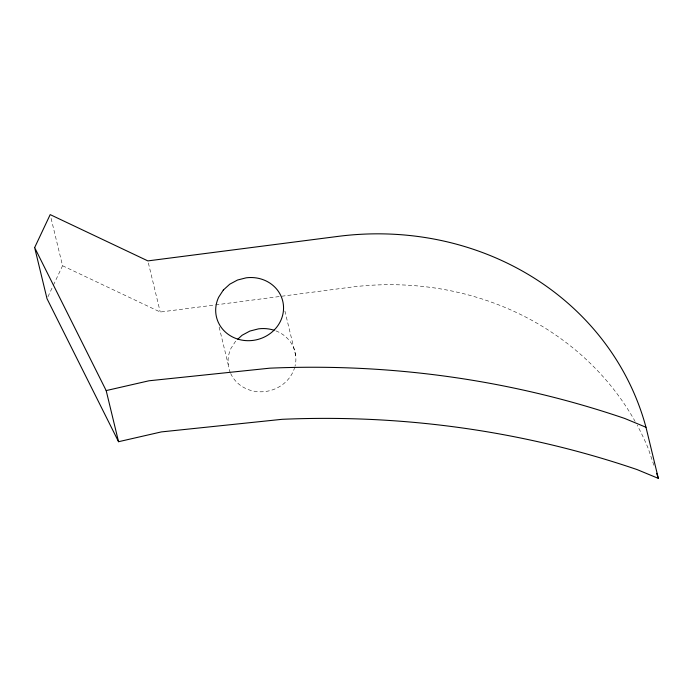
<?xml version="1.0" encoding="UTF-8"?>
<svg xmlns="http://www.w3.org/2000/svg" width="693" height="693" viewBox="0 0 693 693"><rect width="100%" height="100%" fill="white"/><g stroke="black" fill="none" stroke-linecap="round" stroke-linejoin="round"><path stroke-width="0.52" stroke-dasharray="3.46 2.6" d="M47.93 296.777L52.963 286.105M53.422 285.135L62.561 265.74L50.944 217.741M235.663 341.129L231.012 348.31A34.078 31.48 -13.9 0 0 230.249 372.522M62.561 265.74L160.239 312.032L214.544 305.033M215.618 304.894L350.398 287.24A288.496 266.147 -13.6 0 1 635.126 421.439M653.897 465.272L648.085 448.12A288.496 266.147 -13.6 0 0 637.17 425.156M284.892 311.01L295.729 355.812M219.127 327.018L228.214 364.561M148.371 262.985L160.239 312.032M275.866 330.864A34.078 31.48 -13.9 0 1 295.045 366.103M294.776 367.117A34.078 31.48 -13.9 0 1 264.302 391.64A34.078 31.48 -13.9 0 1 230.665 373.458"/><path stroke-width="1.04" d="M34.65 247.583L50.191 214.613L147.869 260.897L338.089 236.382A288.496 266.147 -13.6 0 1 645.98 427.26L658.35 478.387L637.118 469.594A928.533 856.609 -13.6 0 0 282.155 419.308L161.382 431.904L118.546 441.71L47.02 298.718L34.65 247.583L106.176 390.583L118.546 441.71M237.812 339.163L242.108 335.239L249.904 331.055L258.524 328.854A34.078 31.48 -13.9 0 1 274.056 330.223M106.176 390.583L149.012 380.778L269.785 368.174A928.533 856.609 -13.6 0 1 624.748 418.468L645.98 427.26M656.635 473.345L658.35 478.387M223.311 290.064L218.659 297.236A34.078 31.436 -13.6 0 0 241.294 340.003A34.078 31.436 -13.6 0 0 283.463 310.256A34.078 31.436 -13.6 0 0 246.18 277.824L237.56 280.015L229.755 284.191L223.311 290.064"/></g></svg>
